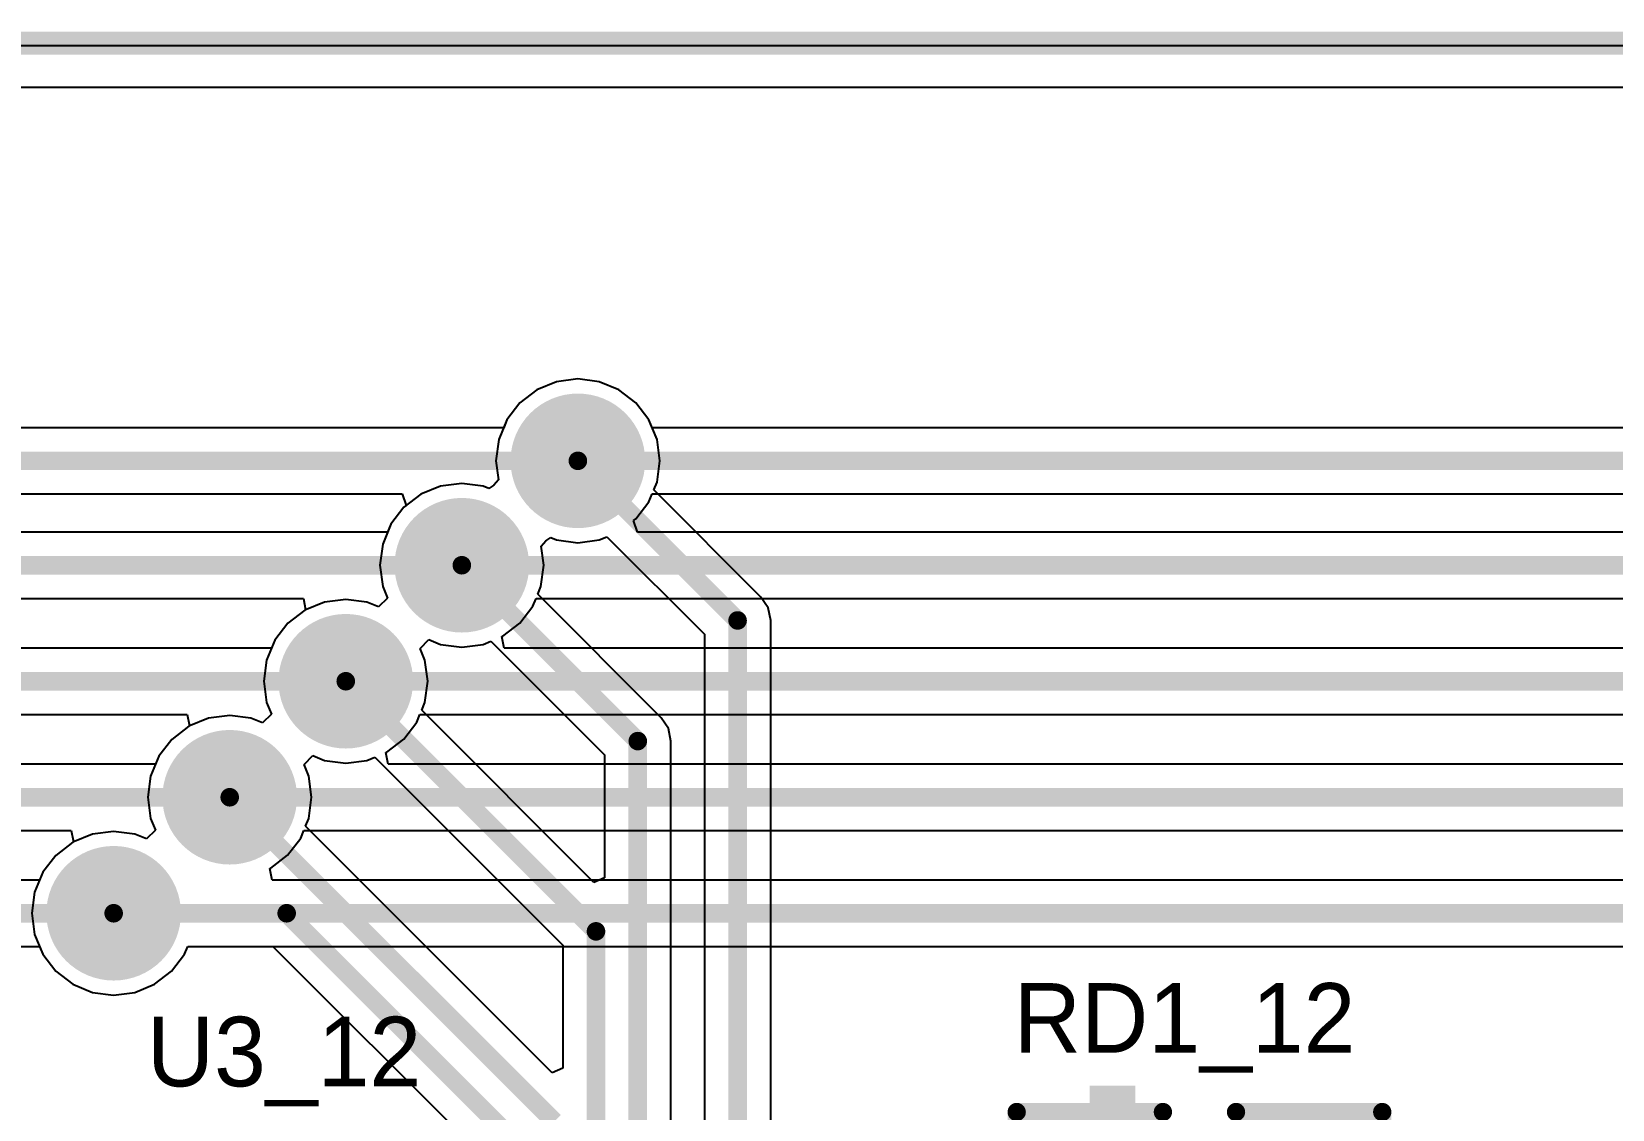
# Model space of a CAD drawing. Header units: millimetres. Extents: x 0.67 to 7.75, y 0.64 to 6.06.
# Drawn here: x 3.31 to 3.991, y 5.59 to 6.055 of the extents above; entities that cross this region are included whole.
import ezdxf

# ---------------------------------------------------------------- set-up
doc = ezdxf.new("R2010")
doc.units = ezdxf.units.MM
doc.header["$MEASUREMENT"] = 0
for name, color, linetype in [('BottomLayer', 5, 'Continuous'), ('BottomSolder', 6, 'Continuous'), ('MultiLayer', 9, 'Continuous'), ('TopLayer', 1, 'Continuous'), ('TopOverlay', 2, 'Continuous'), ('TopPaste', 8, 'Continuous'), ('TopSolder', 216, 'Continuous'), ('ViaHoleLayer', 16, 'Continuous')]:
    doc.layers.add(name, color=color, linetype=linetype)

# ---------------------------------------------------------------- blocks, each defined once
blk = doc.blocks.new('CC2012_0805_308')
at = {"layer": 'TopLayer'}
for points in [[(-0.06299, -0.02953), (-0.01181, -0.02953), (-0.06299, 0.02953), (-0.01181, 0.02953)], [(0.01181, -0.02953), (0.06299, -0.02953), (0.01181, 0.02953), (0.06299, 0.02953)]]:
    blk.add_solid(points, dxfattribs=at)
at = {"layer": 'TopOverlay', "const_width": 0.00787}
for points in [[(-0.07874, -0.04528), (-0.07874, 0.04528)], [(-0.07874, 0.04528), (-0.01575, 0.04528)], [(0.01575, 0.04528), (0.07874, 0.04528)], [(0.07874, -0.04528), (0.07874, 0.04528)], [(-0.07874, -0.04528), (-0.01575, -0.04528)], [(0.01575, -0.04528), (0.07874, -0.04528)]]:
    blk.add_lwpolyline(points, dxfattribs=at)
at = {"layer": 'TopOverlay', "const_width": 0.00394}
for points in [[(-0.08071, 0.04528, 1), (-0.07677, 0.04528, 1)], [(-0.08071, 0.04528, 1), (-0.07677, 0.04528, 1)], [(-0.01772, 0.04528, 1), (-0.01378, 0.04528, 1)], [(0.01378, 0.04528, 1), (0.01772, 0.04528, 1)], [(0.07677, 0.04528, 1), (0.08071, 0.04528, 1)], [(0.07677, 0.04528, 1), (0.08071, 0.04528, 1)], [(-0.08071, -0.04528, 1), (-0.07677, -0.04528, 1)], [(-0.08071, -0.04528, 1), (-0.07677, -0.04528, 1)], [(-0.01772, -0.04528, 1), (-0.01378, -0.04528, 1)], [(0.01378, -0.04528, 1), (0.01772, -0.04528, 1)], [(0.07677, -0.04528, 1), (0.08071, -0.04528, 1)], [(0.07677, -0.04528, 1), (0.08071, -0.04528, 1)]]:
    blk.add_lwpolyline(points, format="xyb", close=True, dxfattribs=at)
at = {"layer": 'TopOverlay'}
for points in [[(-0.04727, 0.04882), (-0.02758, 0.04882), (-0.04727, 0.05669), (-0.02758, 0.05669)], [(-0.04724, -0.05707), (-0.02756, -0.05707), (-0.04724, -0.04919), (-0.02756, -0.04919)]]:
    blk.add_solid(points, dxfattribs=at)
at = {"layer": 'TopPaste'}
for points in [[(-0.06299, -0.02953), (-0.01181, -0.02953), (-0.06299, 0.02953), (-0.01181, 0.02953)], [(0.01181, -0.02953), (0.06299, -0.02953), (0.01181, 0.02953), (0.06299, 0.02953)]]:
    blk.add_solid(points, dxfattribs=at)
at = {"layer": 'TopSolder'}
for points in [[(-0.06699, -0.03353), (-0.00781, -0.03353), (-0.06699, 0.03353), (-0.00781, 0.03353)], [(0.00781, -0.03353), (0.06699, -0.03353), (0.00781, 0.03353), (0.06699, 0.03353)]]:
    blk.add_solid(points, dxfattribs=at)

msp = doc.modelspace()

# ---------------------------------------------------------------- linework, layer by layer
at = {"layer": 'BottomLayer'}
for p, q in [((0.677, 6.049), (7.738, 6.049)), ((3.545, 5.9053), (3.53586, 5.9041)), ((3.55414, 5.9041), (3.545, 5.9053)), ((3.52735, 5.90057), (3.52004, 5.89496)), ((3.53586, 5.9041), (3.52735, 5.90057)), ((3.56265, 5.90057), (3.55414, 5.9041)), ((3.56996, 5.89496), (3.56265, 5.90057)), ((3.52004, 5.89496), (3.51443, 5.88765)), ((3.57557, 5.88765), (3.56996, 5.89496)), ((3.51303, 5.88427), (1.065, 5.88427)), ((3.51443, 5.88765), (3.51303, 5.88427)), ((3.57697, 5.88427), (3.57557, 5.88765)), ((4.51803, 5.88427), (3.57697, 5.88427)), ((1.07091, 5.85573), (3.46934, 5.85573)), ((3.46934, 5.85573), (3.47103, 5.85073)), ((3.47103, 5.85073), (3.47004, 5.84996)), ((3.56996, 5.84504), (3.57557, 5.85235)), ((3.57557, 5.85235), (3.57697, 5.85573)), ((3.57697, 5.85573), (4.46934, 5.85573)), ((3.47004, 5.84996), (3.46443, 5.84265)), ((3.56897, 5.84427), (3.56996, 5.84504)), ((3.57066, 5.83927), (3.56897, 5.84427)), ((3.46303, 5.83927), (1.1, 5.83927)), ((3.46443, 5.84265), (3.46303, 5.83927)), ((4.46303, 5.83927), (3.57066, 5.83927)), ((1.10591, 5.81073), (3.42672, 5.81073)), ((3.42672, 5.81073), (3.42772, 5.80573)), ((3.52557, 5.80735), (3.52697, 5.81073)), ((3.52697, 5.81073), (4.42172, 5.81073)), ((3.42735, 5.80557), (3.42004, 5.79996)), ((3.42772, 5.80573), (3.42735, 5.80557)), ((3.51996, 5.80004), (3.52557, 5.80735)), ((3.42004, 5.79996), (3.41443, 5.79265)), ((3.51265, 5.79443), (3.51996, 5.80004)), ((3.41303, 5.78927), (1.11, 5.78927)), ((3.41443, 5.79265), (3.41303, 5.78927)), ((3.51228, 5.79427), (3.51265, 5.79443)), ((3.51328, 5.78927), (3.51228, 5.79427)), ((4.40803, 5.78927), (3.51328, 5.78927)), ((1.11591, 5.76073), (3.37672, 5.76073)), ((3.37735, 5.75557), (3.37004, 5.74996)), ((3.37672, 5.76073), (3.37772, 5.75573)), ((3.37772, 5.75573), (3.37735, 5.75557)), ((3.46996, 5.75004), (3.47557, 5.75735)), ((3.47557, 5.75735), (3.47697, 5.76073)), ((3.47697, 5.76073), (4.37172, 5.76073)), ((3.37004, 5.74996), (3.36443, 5.74265)), ((3.46265, 5.74443), (3.46996, 5.75004)), ((3.36443, 5.74265), (3.36303, 5.73927)), ((3.46228, 5.74427), (3.46265, 5.74443)), ((3.46328, 5.73927), (3.46228, 5.74427)), ((3.36303, 5.73927), (1.115, 5.73927)), ((4.35803, 5.73927), (3.46328, 5.73927)), ((1.12091, 5.71073), (3.32672, 5.71073)), ((3.32672, 5.71073), (3.32772, 5.70573)), ((3.41996, 5.70004), (3.42557, 5.70735)), ((3.42557, 5.70735), (3.42697, 5.71073)), ((3.42697, 5.71073), (4.31672, 5.71073)), ((3.32735, 5.70557), (3.32004, 5.69996)), ((3.32772, 5.70573), (3.32735, 5.70557)), ((3.32004, 5.69996), (3.31443, 5.69265)), ((3.41228, 5.69427), (3.41265, 5.69443)), ((3.41328, 5.68927), (3.41228, 5.69427)), ((3.41265, 5.69443), (3.41996, 5.70004)), ((3.31303, 5.68927), (1.18, 5.68927)), ((3.31443, 5.69265), (3.31303, 5.68927)), ((4.30303, 5.68927), (3.41328, 5.68927)), ((1.18591, 5.66073), (3.31303, 5.66073)), ((3.31303, 5.66073), (3.31443, 5.65735)), ((3.37557, 5.65735), (3.37697, 5.66073)), ((3.37697, 5.66073), (4.30303, 5.66073)), ((3.31443, 5.65735), (3.32004, 5.65004)), ((3.36996, 5.65004), (3.37557, 5.65735)), ((3.32004, 5.65004), (3.32735, 5.64443)), ((3.36265, 5.64443), (3.36996, 5.65004)), ((3.32735, 5.64443), (3.33586, 5.6409)), ((3.33586, 5.6409), (3.345, 5.6397)), ((3.345, 5.6397), (3.35414, 5.6409)), ((3.35414, 5.6409), (3.36265, 5.64443))]:
    msp.add_line(p, q, dxfattribs=at)
for points, const_width in [([(3.5325, 5.87, 1), (3.5575, 5.87, 1)], 0.025), ([(3.4825, 5.825, 1), (3.5075, 5.825, 1)], 0.025), ([(3.493, 5.825, 1), (3.497, 5.825, 1)], 0.004), ([(3.493, 5.825, 1), (3.497, 5.825, 1)], 0.004), ([(3.4325, 5.775, 1), (3.4575, 5.775, 1)], 0.025), ([(3.443, 5.775, 1), (3.447, 5.775, 1)], 0.004), ([(3.443, 5.775, 1), (3.447, 5.775, 1)], 0.004), ([(3.3825, 5.725, 1), (3.4075, 5.725, 1)], 0.025), ([(3.393, 5.725, 1), (3.397, 5.725, 1)], 0.004), ([(3.393, 5.725, 1), (3.397, 5.725, 1)], 0.004), ([(3.3325, 5.675, 1), (3.3575, 5.675, 1)], 0.025), ([(3.343, 5.675, 1), (3.347, 5.675, 1)], 0.004), ([(3.343, 5.675, 1), (3.347, 5.675, 1)], 0.004)]:
    msp.add_lwpolyline(points, format="xyb", close=True, dxfattribs=dict(at, const_width=const_width))
at = {"layer": 'BottomLayer', "const_width": 0.008}
for points in [[(1.065, 5.87), (4.55, 5.87)], [(1.1, 5.825), (3.495, 5.825)], [(3.495, 5.825), (4.495, 5.825)], [(1.11, 5.775), (3.445, 5.775)], [(3.445, 5.775), (4.44, 5.775)], [(1.115, 5.725), (3.395, 5.725)], [(3.395, 5.725), (4.39, 5.725)], [(1.18, 5.675), (3.345, 5.675)], [(3.345, 5.675), (4.335, 5.675)]]:
    msp.add_lwpolyline(points, dxfattribs=at)
at = {"layer": 'BottomSolder', "const_width": 0.029}
for points in [[(3.5305, 5.87, 1), (3.5595, 5.87, 1)], [(3.4805, 5.825, 1), (3.5095, 5.825, 1)], [(3.4305, 5.775, 1), (3.4595, 5.775, 1)], [(3.3805, 5.725, 1), (3.4095, 5.725, 1)], [(3.3305, 5.675, 1), (3.3595, 5.675, 1)]]:
    msp.add_lwpolyline(points, format="xyb", close=True, dxfattribs=at)
at = {"layer": 'MultiLayer', "const_width": 0.025}
for points in [[(3.5325, 5.87, 1), (3.5575, 5.87, 1)], [(3.4825, 5.825, 1), (3.5075, 5.825, 1)], [(3.4325, 5.775, 1), (3.4575, 5.775, 1)], [(3.3825, 5.725, 1), (3.4075, 5.725, 1)], [(3.3325, 5.675, 1), (3.3575, 5.675, 1)]]:
    msp.add_lwpolyline(points, format="xyb", close=True, dxfattribs=at)
at = {"layer": 'TopLayer'}
for p, q in [((0.691, 6.031), (7.737, 6.031)), ((3.545, 5.9053), (3.53586, 5.9041)), ((3.55414, 5.9041), (3.545, 5.9053)), ((3.52735, 5.90057), (3.52004, 5.89496)), ((3.53586, 5.9041), (3.52735, 5.90057)), ((3.56265, 5.90057), (3.55414, 5.9041)), ((3.56996, 5.89496), (3.56265, 5.90057)), ((3.52004, 5.89496), (3.51443, 5.88765)), ((3.57557, 5.88765), (3.56996, 5.89496)), ((3.51443, 5.88765), (3.5109, 5.87914)), ((3.5791, 5.87914), (3.57557, 5.88765)), ((3.5109, 5.87914), (3.5097, 5.87)), ((3.5803, 5.87), (3.5791, 5.87914)), ((3.5097, 5.87), (3.51078, 5.86176)), ((3.5791, 5.86086), (3.5803, 5.87)), ((3.48586, 5.8591), (3.47735, 5.85557)), ((3.495, 5.8603), (3.48586, 5.8591)), ((3.50414, 5.8591), (3.495, 5.8603)), ((3.50665, 5.85806), (3.50414, 5.8591)), ((3.50885, 5.85951), (3.50665, 5.85806)), ((3.51078, 5.86176), (3.50885, 5.85951)), ((3.5777, 5.85749), (3.5791, 5.86086)), ((3.62389, 5.8113), (3.5777, 5.85749)), ((3.47735, 5.85557), (3.47004, 5.84996)), ((3.47004, 5.84996), (3.46443, 5.84265)), ((3.46443, 5.84265), (3.4609, 5.83414)), ((3.53115, 5.83549), (3.53335, 5.83694)), ((3.53335, 5.83694), (3.53586, 5.8359)), ((3.55414, 5.8359), (3.55751, 5.8373)), ((3.55751, 5.8373), (3.59952, 5.79529)), ((3.4609, 5.83414), (3.4597, 5.825)), ((3.52922, 5.83324), (3.53115, 5.83549)), ((3.5303, 5.825), (3.52922, 5.83324)), ((3.53586, 5.8359), (3.545, 5.8347)), ((3.545, 5.8347), (3.55414, 5.8359)), ((3.4597, 5.825), (3.4609, 5.81586)), ((3.5291, 5.81586), (3.5303, 5.825)), ((3.445, 5.8103), (3.43586, 5.8091)), ((3.45414, 5.8091), (3.445, 5.8103)), ((3.46298, 5.81085), (3.45915, 5.80702)), ((3.4609, 5.81586), (3.46298, 5.81085)), ((3.5277, 5.81249), (3.5291, 5.81586)), ((3.58089, 5.7593), (3.5277, 5.81249)), ((3.62698, 5.80667), (3.62389, 5.8113)), ((3.62389, 5.8113), (3.62389, 5.8113)), ((3.42735, 5.80557), (3.42004, 5.79996)), ((3.43586, 5.8091), (3.42735, 5.80557)), ((3.45915, 5.80702), (3.45414, 5.8091)), ((3.62807, 5.8012), (3.62698, 5.80667)), ((3.42004, 5.79996), (3.41443, 5.79265)), ((3.62807, 5.53366), (3.62807, 5.8012)), ((3.62807, 5.8012), (3.62807, 5.8012)), ((3.41443, 5.79265), (3.4109, 5.78414)), ((3.47702, 5.78915), (3.48085, 5.79298)), ((3.4791, 5.78414), (3.47702, 5.78915)), ((3.48085, 5.79298), (3.48586, 5.7909)), ((3.48586, 5.7909), (3.495, 5.7897)), ((3.495, 5.7897), (3.50414, 5.7909)), ((3.50414, 5.7909), (3.50751, 5.7923)), ((3.50751, 5.7923), (3.55652, 5.74329)), ((3.59952, 5.79529), (3.59952, 5.53366)), ((3.4109, 5.78414), (3.4097, 5.775)), ((3.4803, 5.775), (3.4791, 5.78414)), ((3.4097, 5.775), (3.4109, 5.76586)), ((3.4791, 5.76586), (3.4803, 5.775)), ((3.4109, 5.76586), (3.41298, 5.76085)), ((3.4777, 5.76249), (3.4791, 5.76586)), ((3.5519, 5.68829), (3.4777, 5.76249)), ((3.37735, 5.75557), (3.37004, 5.74996)), ((3.38586, 5.7591), (3.37735, 5.75557)), ((3.395, 5.7603), (3.38586, 5.7591)), ((3.40414, 5.7591), (3.395, 5.7603)), ((3.40915, 5.75702), (3.40414, 5.7591)), ((3.41298, 5.76085), (3.40915, 5.75702)), ((3.58398, 5.75467), (3.58089, 5.7593)), ((3.58089, 5.7593), (3.58089, 5.7593)), ((3.37004, 5.74996), (3.36443, 5.74265)), ((3.58507, 5.7492), (3.58398, 5.75467)), ((3.58507, 5.53366), (3.58507, 5.7492)), ((3.58507, 5.7492), (3.58507, 5.7492)), ((3.36443, 5.74265), (3.3609, 5.73414)), ((3.42702, 5.73915), (3.43085, 5.74298)), ((3.43085, 5.74298), (3.43586, 5.7409)), ((3.45414, 5.7409), (3.45751, 5.7423)), ((3.45751, 5.7423), (3.53852, 5.66129)), ((3.55652, 5.74329), (3.55652, 5.6902)), ((3.4291, 5.73414), (3.42702, 5.73915)), ((3.43586, 5.7409), (3.445, 5.7397)), ((3.445, 5.7397), (3.45414, 5.7409)), ((3.3609, 5.73414), (3.3597, 5.725)), ((3.4303, 5.725), (3.4291, 5.73414)), ((3.3597, 5.725), (3.3609, 5.71586)), ((3.4291, 5.71586), (3.4303, 5.725)), ((3.3609, 5.71586), (3.36298, 5.71085)), ((3.4277, 5.71249), (3.4291, 5.71586)), ((3.33586, 5.7091), (3.32735, 5.70557)), ((3.345, 5.7103), (3.33586, 5.7091)), ((3.35414, 5.7091), (3.345, 5.7103)), ((3.35915, 5.70702), (3.35414, 5.7091)), ((3.36298, 5.71085), (3.35915, 5.70702)), ((3.5339, 5.60629), (3.4277, 5.71249)), ((3.32735, 5.70557), (3.32004, 5.69996)), ((3.32004, 5.69996), (3.31443, 5.69265)), ((3.31443, 5.69265), (3.3109, 5.68414)), ((3.55652, 5.6902), (3.5519, 5.68829)), ((3.3109, 5.68414), (3.3097, 5.675)), ((3.3097, 5.675), (3.3109, 5.66586)), ((3.3109, 5.66586), (3.31443, 5.65735)), ((3.37557, 5.65735), (3.37697, 5.66073)), ((3.37697, 5.66073), (3.41363, 5.66073)), ((3.41363, 5.66073), (3.498, 5.57636)), ((3.53852, 5.66129), (3.53852, 5.6082)), ((3.31443, 5.65735), (3.32004, 5.65004)), ((3.36996, 5.65004), (3.37557, 5.65735)), ((3.32004, 5.65004), (3.32735, 5.64443)), ((3.36265, 5.64443), (3.36996, 5.65004)), ((3.32735, 5.64443), (3.33586, 5.6409)), ((3.33586, 5.6409), (3.345, 5.6397)), ((3.345, 5.6397), (3.35414, 5.6409)), ((3.35414, 5.6409), (3.36265, 5.64443)), ((3.53852, 5.6082), (3.5339, 5.60629))]:
    msp.add_line(p, q, dxfattribs=at)
for points, const_width in [([(3.5325, 5.87, 1), (3.5575, 5.87, 1)], 0.025), ([(3.543, 5.87, 1), (3.547, 5.87, 1)], 0.004), ([(3.4825, 5.825, 1), (3.5075, 5.825, 1)], 0.025), ([(3.493, 5.825, 1), (3.497, 5.825, 1)], 0.004), ([(3.6118, 5.8012, 1), (3.6158, 5.8012, 1)], 0.004), ([(3.6118, 5.8012, 1), (3.6158, 5.8012, 1)], 0.004), ([(3.4325, 5.775, 1), (3.4575, 5.775, 1)], 0.025), ([(3.443, 5.775, 1), (3.447, 5.775, 1)], 0.004), ([(3.3825, 5.725, 1), (3.4075, 5.725, 1)], 0.025), ([(3.5688, 5.7492, 1), (3.5728, 5.7492, 1)], 0.004), ([(3.5688, 5.7492, 1), (3.5728, 5.7492, 1)], 0.004), ([(3.393, 5.725, 1), (3.397, 5.725, 1)], 0.004), ([(3.3325, 5.675, 1), (3.3575, 5.675, 1)], 0.025), ([(3.343, 5.675, 1), (3.347, 5.675, 1)], 0.004), ([(3.41754, 5.675, 1), (3.42154, 5.675, 1)], 0.004), ([(3.41754, 5.675, 1), (3.42154, 5.675, 1)], 0.004), ([(3.5508, 5.6672, 1), (3.5548, 5.6672, 1)], 0.004), ([(3.5508, 5.6672, 1), (3.5548, 5.6672, 1)], 0.004)]:
    msp.add_lwpolyline(points, format="xyb", close=True, dxfattribs=dict(at, const_width=const_width))
at = {"layer": 'TopLayer', "const_width": 0.008}
for points in [[(3.545, 5.87), (3.6138, 5.8012)], [(3.495, 5.825), (3.5708, 5.7492)], [(3.6138, 5.51666), (3.6138, 5.8012)], [(3.445, 5.775), (3.5528, 5.6672)], [(3.5708, 5.50386), (3.5708, 5.7492)], [(3.395, 5.725), (3.5348, 5.5852)], [(3.345, 5.675), (3.41954, 5.675)], [(3.41954, 5.675), (3.51227, 5.58227)], [(3.5528, 5.49627), (3.5528, 5.6672)]]:
    msp.add_lwpolyline(points, dxfattribs=at)
at = {"layer": 'TopOverlay'}
for points, const_width in [([(0.67, 6.05), (7.57, 6.05)], 0.01), ([(3.0278, 5.67489), (4.0078, 5.67489)], 0.008)]:
    msp.add_lwpolyline(points, dxfattribs=dict(at, const_width=const_width))
at = {"layer": 'TopSolder', "const_width": 0.029}
for points in [[(3.5305, 5.87, 1), (3.5595, 5.87, 1)], [(3.4805, 5.825, 1), (3.5095, 5.825, 1)], [(3.4305, 5.775, 1), (3.4595, 5.775, 1)], [(3.3805, 5.725, 1), (3.4095, 5.725, 1)], [(3.3305, 5.675, 1), (3.3595, 5.675, 1)]]:
    msp.add_lwpolyline(points, format="xyb", close=True, dxfattribs=at)
at = {"layer": 'ViaHoleLayer', "const_width": 0.014}
for points in [[(3.538, 5.87, 1), (3.552, 5.87, 1)], [(3.488, 5.825, 1), (3.502, 5.825, 1)], [(3.438, 5.775, 1), (3.452, 5.775, 1)], [(3.388, 5.725, 1), (3.402, 5.725, 1)], [(3.338, 5.675, 1), (3.352, 5.675, 1)]]:
    msp.add_lwpolyline(points, format="xyb", close=True, dxfattribs=at)

# ---------------------------------------------------------------- block references
at = {"rotation": 360}
msp.add_blockref('CC2012_0805_308', (3.8128, 5.54405), dxfattribs=at)

# ---------------------------------------------------------------- texts
at = {"layer": 'TopOverlay'}
for s, p in [('RD1_12', (3.7328, 5.61489)), ('U3_12', (3.3593, 5.60039))]:
    msp.add_text(s, height=0.03, dxfattribs=at).set_placement(p)

doc.saveas('drawing.dxf')
